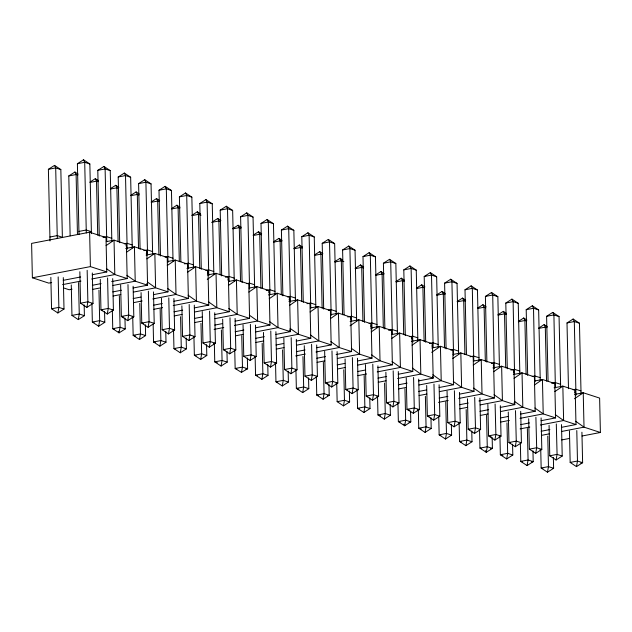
<?xml version="1.0" encoding="UTF-8"?>
<svg xmlns="http://www.w3.org/2000/svg" width="632" height="632" viewBox="0 0 632 632"><rect width="100%" height="100%" fill="white"/><g stroke="black" fill="none" stroke-linecap="round" stroke-linejoin="round"><path stroke-width="0.95" d="M126.092 246.014L126.4 244.173L114.037 240.152L106.295 241.645M146.34 253.566L146.798 250.809L134.434 246.788L125.729 248.463M207.541 273.466L207.999 270.717L195.636 266.696L186.93 268.371M268.892 292.458L269.2 290.617L256.837 286.596L249.095 288.089M289.14 300.01L289.598 297.253L277.235 293.232L268.529 294.907M350.491 318.994L350.8 317.161L338.436 313.14L330.702 314.625M370.739 326.547L371.205 323.797L358.834 319.768L350.128 321.451M411.693 338.902L412.001 337.061L399.637 333.04L391.895 334.533M431.94 346.455L432.407 343.697L420.035 339.676L411.329 341.351M493.292 365.438L493.6 363.605L481.236 359.584L473.502 361.07M513.539 372.991L514.006 370.241L501.634 366.212L492.928 367.895M574.741 392.899L575.207 390.142L562.836 386.12L554.13 387.795M227.923 280.102L228.405 277.353L216.033 273.324L207.328 275.007M50.844 277.322L51.555 308.779L57.867 312.974L58.863 307.373L58.176 276.895M71.266 284.937L71.953 315.415L78.273 319.61L79.261 314.009L78.55 282.551M79.845 271.728L80.564 303.194L86.876 307.389L87.872 301.78L87.161 270.322M91.932 303.376L92.351 322.051L98.671 326.246L99.666 320.645L98.971 290.167M100.275 279.352L100.962 309.83L107.282 314.017L108.27 308.416L107.582 277.938M120.649 285L121.36 316.458L127.68 320.653L128.675 315.052L127.98 284.574M132.728 316.64L133.155 335.323L139.475 339.518L140.462 333.917L139.775 303.439M141.07 292.616L141.766 323.094L148.078 327.289L149.073 321.688L148.378 291.21M153.157 324.263L153.552 341.959L159.872 346.154L160.868 340.545L160.149 309.088M161.452 298.272L162.163 329.73L168.483 333.925L169.471 328.324L168.784 297.846M173.531 329.912L173.958 348.595L180.27 352.782L181.266 347.181L180.57 316.703M181.874 305.888L182.561 336.366L188.881 340.561L189.876 334.96L189.181 304.482M193.929 336.548L194.356 355.224L200.676 359.418L201.663 353.817L200.976 323.339M202.248 311.544L202.967 343.002L209.279 347.197L210.274 341.588L209.579 311.118M214.335 343.184L214.754 361.86L221.074 366.054L222.061 360.453L221.374 329.975M222.669 319.16L223.365 349.638L229.677 353.825L230.672 348.224L229.985 317.746M243.051 324.808L243.762 356.266L250.082 360.461L251.07 354.86L250.383 324.382M255.131 356.448L255.557 375.132L261.869 379.326L262.865 373.725L262.169 343.247M263.473 332.432L264.16 362.902L270.48 367.097L271.476 361.496L270.78 331.018M275.528 363.084L275.955 381.768L282.275 385.962L283.262 380.353L282.575 349.883M283.847 338.081L284.566 369.538L290.878 373.733L291.873 368.132L291.178 337.654M295.934 369.72L296.353 388.404L302.673 392.598L303.668 386.989L302.973 356.519M304.276 345.696L304.964 376.174L311.284 380.369L312.271 374.768L311.584 344.29M316.332 376.356L316.758 395.04L323.07 399.227L324.066 393.625L323.355 362.168M324.651 351.353L325.362 382.81L331.682 387.005L332.677 381.404L331.982 350.926M336.73 382.992L337.156 401.668L343.476 405.863L344.464 400.261L343.776 369.783M345.072 358.968L345.767 389.446L352.079 393.641L353.075 388.032L352.38 357.562M357.135 389.628L357.554 408.304L363.874 412.498L364.862 406.897L364.151 375.44M365.454 364.617L366.165 396.082L372.485 400.269L373.473 394.668L372.785 364.19M377.533 396.264L377.96 414.94L384.272 419.135L385.267 413.533L384.572 383.055M385.875 372.24L386.563 402.71L392.883 406.905L393.87 401.304L393.183 370.826M418.329 409.528L418.755 428.212L425.075 432.407L426.063 426.798L425.376 396.327M426.671 385.504L427.366 415.982L433.678 420.177L434.674 414.576L433.979 384.098M438.758 417.152L439.153 434.848L445.473 439.043L446.469 433.433L445.75 401.976M447.053 391.161L447.764 422.618L454.084 426.813L455.072 421.212L454.384 390.734M459.132 422.8L459.559 441.484L465.871 445.671L466.866 440.07L466.171 409.591M467.475 398.776L468.162 429.254L474.482 433.449L475.477 427.848L474.695 397.362M487.849 404.425L488.568 435.89L494.88 440.085L495.875 434.476L495.101 403.998M499.936 436.072L500.354 454.748L506.674 458.943L507.67 453.342L506.975 422.863M508.27 412.048L508.965 442.526L515.285 446.713L516.273 441.112L515.499 410.634M520.357 443.688L520.76 461.384L527.072 465.579L528.068 459.978L527.349 428.512M528.676 418.684L529.363 449.154L535.683 453.349L536.671 447.748L535.897 417.262M540.731 449.336L541.158 468.02L547.478 472.215L548.465 466.613L547.778 436.135M549.074 425.312L549.769 455.791L556.081 459.985L557.076 454.384L556.302 423.898M569.448 430.969L570.167 462.427L576.479 466.621L577.474 461.02L576.787 430.542M406.25 377.889L406.969 409.346L413.273 413.241L414.276 407.94L413.581 377.462M234.756 350.8L235.159 368.495L241.463 372.382L242.467 367.089L241.748 335.632M106.058 245.627L114.037 240.152L114.811 274.549L127.182 278.57L126.4 244.173M126.455 252.263L134.434 246.788L135.216 281.185L147.58 285.206L146.798 250.809M146.853 258.891L154.832 253.424L167.204 257.445L167.986 291.842L153.481 294.638M167.259 265.527L175.23 260.06L187.601 264.081L188.383 298.478L173.879 301.274M187.657 272.163L195.636 266.696L196.41 301.085L208.781 305.106L207.999 270.717M207.257 279.344L216.033 273.324L216.816 307.721L229.179 311.742L228.405 277.353M248.858 292.071L256.837 286.596L257.611 320.993L269.983 325.014L269.2 290.617M269.256 298.707L277.235 293.232L278.017 327.629L290.38 331.65L289.598 297.253M289.654 305.335L297.632 299.868L310.004 303.889L310.786 338.286L296.282 341.083M310.059 311.971L318.03 306.504L330.402 310.525L331.184 344.922L316.679 347.719M330.457 318.607L338.436 313.14L339.218 347.529L351.582 351.55L350.8 317.161M350.057 325.788L358.834 319.768L359.616 354.165L371.979 358.186L371.205 323.797M371.261 331.879L379.232 326.404L391.603 330.425L392.385 364.822L377.881 367.619M391.658 338.515L399.637 333.04L400.412 367.437L412.783 371.458L412.001 337.061M412.056 345.143L420.035 339.676L420.817 374.073L433.181 378.094L432.407 343.697M431.656 352.332L440.433 346.312L452.804 350.333L453.586 384.73L439.082 387.527M452.86 358.415L460.831 352.948L473.202 356.969L473.984 391.366L459.48 394.155M473.257 365.051L481.236 359.584L482.019 393.973L494.382 397.994L493.6 363.605M493.655 371.687L501.634 366.212L502.416 400.609L514.788 404.63L514.006 370.241M514.061 378.323L522.032 372.848L534.403 376.87L535.186 411.266L520.681 414.063M534.459 384.959L542.438 379.484L554.801 383.505L555.583 417.902L541.079 420.699M554.857 391.587L562.836 386.12L563.618 420.517L575.981 424.538L575.207 390.142M574.464 398.776L583.233 392.756L599.618 398.081L600.4 432.478L582.025 436.017M228.413 285.443L236.431 279.96L248.803 283.981L249.585 318.378L235.08 321.175M191.954 215.259L197.318 211.775L200.478 213.893M50.015 240.95L48.388 169.313L54.526 165.379L60.838 169.574L62.378 237.277L57.236 235.61L49.928 237.016M79 234.369L77.396 163.72L83.527 159.785L89.847 163.98L91.427 233.65M70.144 235.799L68.793 175.941L74.924 172.015L78.084 174.108M99.287 236.099L97.794 170.356L103.932 166.421L110.245 170.616L111.848 241.274M89.957 182.087L95.321 178.651L98.481 180.744M119.693 242.728L118.2 176.992L124.33 173.057L130.65 177.252L132.254 247.902M110.355 188.723L115.719 185.287L118.879 187.38M140.091 249.363L138.598 183.62L144.728 179.693L151.048 183.888L152.652 254.538M130.753 195.359L136.125 191.915L139.277 194.016M160.489 256L158.995 190.256L165.134 186.329L171.446 190.516L173.05 261.174M151.159 201.995L156.523 198.551L159.683 200.652M180.87 261.656L179.401 196.892L185.531 192.958L191.852 197.152L193.447 267.81M171.556 208.623L176.921 205.187L180.081 207.288M201.292 269.272L199.799 203.528L205.929 199.594L212.249 203.788L213.853 274.446M57.867 312.974L64.006 309.048L63.287 277.582M221.69 275.908L220.197 210.164L226.335 206.23L232.647 210.424L234.251 281.082M212.36 221.895L217.724 218.459L220.884 220.552M86.876 307.389L93.015 303.455L92.319 272.977M78.273 319.61L84.404 315.684L84.159 304.869M242.088 282.543L240.602 216.8L246.733 212.865L253.045 217.06L254.649 287.718M107.282 314.017L113.412 310.091L112.701 278.633M98.671 326.246L104.801 322.312L104.556 311.505M262.47 288.192L261 223.428L267.131 219.502L273.451 223.696L275.054 294.346M253.155 235.167L258.52 231.731L261.68 233.824M127.68 320.653L133.81 316.727L133.123 286.249M124.962 318.133L125.207 328.948L119.069 332.882L112.757 328.687L112.33 310.012M282.891 295.808L281.398 230.064L287.528 226.138L293.848 230.332L295.452 300.982M273.553 241.803L278.925 238.359L282.085 240.46M148.078 327.289L154.216 323.355L153.497 291.897M139.475 339.518L145.605 335.584L145.36 324.769M303.289 302.444L301.796 236.7L307.934 232.773L314.246 236.96L315.85 307.618M293.959 248.439L299.323 244.995L302.483 247.096M168.483 333.925L174.614 329.991L173.903 298.533M159.872 346.154L166.003 342.22L165.758 331.405M323.695 309.08L322.202 243.336L328.332 239.402L334.652 243.597L336.256 314.254M314.357 255.067L319.721 251.631L322.881 253.732M188.881 340.561L195.012 336.627L194.3 305.169M180.27 352.782L186.408 348.856L186.156 338.041M344.069 314.736L342.599 249.972L348.73 246.038L355.05 250.233L356.653 320.89M334.755 261.703L340.127 258.267L342.489 259.839M209.279 347.197L215.409 343.263L214.722 312.785M200.676 359.418L206.806 355.492L206.561 344.677M364.49 322.352L362.997 256.608L369.135 252.674L375.447 256.868L377.051 327.526M355.16 268.339L360.524 264.903L363.684 266.996M229.677 353.825L235.815 349.899L235.096 318.441M221.074 366.054L227.204 362.128L226.959 351.313M384.888 328.988L383.403 263.244L389.533 259.31L395.845 263.505L397.449 334.162M375.558 274.975L380.922 271.539L384.082 273.632M250.082 360.461L256.213 356.535L255.502 325.077M405.294 335.616L403.801 269.872L409.931 265.946L416.251 270.141L417.855 340.79M395.956 281.611L401.32 278.175L404.48 280.268M270.48 367.097L276.611 363.171L275.9 331.705M261.869 379.326L268.007 375.392L267.763 364.577M425.692 342.252L424.198 276.508L430.329 272.582L436.649 276.777L438.252 347.426M416.362 288.247L421.726 284.803L424.886 286.904M290.878 373.733L297.016 369.799L296.321 339.329M282.275 385.962L288.405 382.028L288.16 371.213M446.089 348.888L444.596 283.144L450.734 279.218L457.047 283.405L458.65 354.062M436.759 294.883L442.123 291.439L445.284 293.54M311.284 380.369L317.414 376.435L316.703 344.977M302.673 392.598L308.803 388.664L308.558 377.849M466.471 354.544L465.002 289.78L471.132 285.846L477.452 290.041L479.056 360.698M457.157 301.511L462.521 298.075L465.681 300.168M331.682 387.005L337.812 383.071L337.101 351.613M323.07 399.227L329.209 395.3L328.956 384.485M486.893 362.16L485.4 296.416L491.53 292.482L497.85 296.677L499.454 367.334M477.555 308.147L482.927 304.711L486.079 306.804M352.079 393.641L358.218 389.707L357.499 358.249M343.476 405.863L349.607 401.936L349.362 391.121M507.291 368.796L505.798 303.052L511.936 299.118L518.248 303.313L519.852 373.97M497.961 314.783L503.325 311.347L506.485 313.44M372.485 400.269L378.615 396.343L377.92 365.865M363.874 412.498L370.004 408.572L369.76 397.757M527.688 375.424L526.203 309.688L532.334 305.754L538.646 309.949L540.249 380.606M518.359 321.419L523.723 317.983L526.883 320.076M392.883 406.905L399.013 402.979L398.302 371.513M384.272 419.135L390.402 415.2L390.157 404.385M548.07 381.08L546.601 316.316L552.731 312.39L559.051 316.585L560.655 387.234M538.756 328.055L544.128 324.611L547.28 326.712M568.492 388.696L566.999 322.952L573.129 319.026L579.449 323.221L581.053 393.87M433.678 420.177L439.817 416.243L439.098 384.785M425.075 432.407L431.206 428.472L430.961 417.657M454.084 426.813L460.214 422.879L459.519 392.401M445.473 439.043L451.603 435.108L451.359 424.293M474.482 433.449L480.612 429.515L479.901 398.057M465.871 445.671L472.009 441.744L471.764 430.929M494.88 440.085L501.018 436.151L500.323 405.673M515.285 446.713L521.416 442.787L520.697 411.329M506.674 458.943L512.805 455.008L512.56 444.201M535.683 453.349L541.814 449.423L541.103 417.957M527.072 465.579L533.203 461.644L532.958 450.829M556.081 459.985L562.211 456.059L561.5 424.593M547.478 472.215L553.608 468.28L553.363 457.465M576.479 466.621L582.617 462.687L581.922 432.217M232.758 228.547L238.13 225.237L241.282 227.259M241.463 372.382L247.602 368.756L247.357 357.941M413.273 413.241L419.411 409.615L418.724 379.137M470.089 356.772L473.652 356.061L478.985 357.752M491.38 363.226L494.05 362.697L499.383 364.38M510.893 370.044L514.448 369.333L519.788 371.016M532.183 376.498L534.846 375.961L540.186 377.652M551.697 383.316L555.252 382.597L560.584 384.288M48.388 169.313L55.695 167.899L60.838 169.574M77.396 163.72L84.704 162.305L89.847 163.98M68.793 175.941L76.101 174.535L77.815 175.096M97.794 170.356L105.11 168.941L110.245 170.616M90.1 182.403L96.499 181.171L98.213 181.724M118.2 176.992L125.507 175.578L130.65 177.252M110.505 189.039L116.896 187.807L118.611 188.36M138.598 183.62L145.905 182.214L151.048 183.888M130.903 195.675L137.302 194.443L139.016 194.996M158.995 190.256L166.311 188.85L171.446 190.516M151.301 202.311L157.7 201.079L159.414 201.632M179.401 196.892L186.709 195.486L191.852 197.152M171.707 208.939L178.098 207.707L179.812 208.268M199.799 203.528L207.106 202.121L212.249 203.788M78.937 231.423L86.244 230.016L91.387 231.683M92.28 274.73L106.784 271.934L106.002 237.545L89.618 232.213L31.6 243.399L32.382 277.788L48.767 283.12L51.666 282.559M192.104 215.575L198.503 214.343L201.071 215.18M220.197 210.164L227.504 208.75L232.647 210.424M102.992 237.356L106.642 236.652L111.785 238.319M211.594 222.385L218.901 220.979L220.615 221.54M240.602 216.8L247.91 215.386L253.045 217.06M124.306 243.81L127.04 243.28L132.183 244.955M232.908 228.847L239.299 227.615L241.013 228.168M261 223.428L268.308 222.022L273.451 223.696M143.788 250.627L147.446 249.917L152.581 251.591M146.134 255.099L154.832 253.424L155.614 287.821L167.986 291.842M32.382 277.788L90.4 266.609L106.784 271.934M253.306 235.483L259.697 234.251L261.411 234.804M281.398 230.064L288.706 228.658L293.848 230.332M165.102 257.082L167.843 256.553L172.986 258.227M63.271 280.324L80.675 276.966M167.496 261.545L175.23 260.06L176.012 294.449L188.383 298.478M273.703 242.119L280.102 240.887L281.817 241.44M301.796 236.7L309.111 235.294L314.246 236.96M62.6 284.613L80.967 281.074M91.608 279.02L114.811 274.549L106.453 268.647M184.591 263.892L188.241 263.188L193.384 264.863M72.064 289.195L69.165 289.756L63.864 288.026M92.375 285.277L101.073 283.602M111.714 281.556L127.182 278.57M294.101 248.755L300.5 247.515L302.215 248.076M322.202 243.336L329.509 241.93L334.652 243.597M92.667 289.385L100.401 287.892M112.97 285.467L135.216 281.185L126.85 275.283M205.906 270.354L208.647 269.825L213.782 271.499M112.773 291.913L121.47 290.238M133.076 288.002L147.58 285.206L146.845 283.46M314.507 255.383L320.898 254.151L322.612 254.712M342.599 249.972L349.907 248.566L355.05 250.233M113.065 296.021L120.807 294.528M133.376 292.103L155.614 287.821L147.256 281.912M51.555 308.779L58.863 307.373L64.006 309.048M80.564 303.194L87.872 301.78L93.015 303.455M225.387 277.164L229.045 276.461L234.188 278.127M133.17 298.549L140.904 297.056M228.697 281.453L236.431 279.96L237.213 314.357L249.585 318.378M334.905 262.019L341.304 260.787L343.871 261.624M362.997 256.608L370.312 255.194L375.447 256.868M133.47 302.657L142.168 300.974M152.81 298.928L176.012 294.449L167.654 288.548M71.953 315.415L79.261 314.009L84.404 315.684M246.701 283.618L249.443 283.097L254.585 284.763M153.568 305.185L162.274 303.51M355.303 268.655L361.702 267.423L363.416 267.984M383.403 263.244L390.71 261.83L395.845 263.505M153.868 309.285L162.574 307.61M173.208 305.564L196.41 301.085L188.052 295.183M266.19 290.436L269.848 289.725L274.983 291.399M131.985 317.074L133.81 316.727L128.675 315.052L121.36 316.458L123.935 317.296M173.974 311.821L182.672 310.138M194.277 307.903L208.781 305.106M375.708 275.291L382.099 274.059L383.814 274.612M403.801 269.872L411.108 268.466L416.251 270.141M174.266 315.921L182 314.428M194.577 312.01L216.816 307.721L208.457 301.82M287.505 296.89L290.246 296.361L295.381 298.035M194.372 318.457L202.106 316.964M214.675 314.538L229.179 311.742M288.935 301.543L297.632 299.868L298.415 334.265L310.786 338.286M396.106 281.927L402.497 280.695L404.211 281.248M424.198 276.508L431.506 275.102L436.649 276.777M194.672 322.557L202.406 321.064M214.975 318.647L237.213 314.357L228.816 308.463M162.163 329.73L169.471 328.324L174.614 329.991L172.789 330.346M306.994 303.7L310.644 302.997L315.787 304.671M214.769 325.093L222.511 323.6M310.296 307.989L318.03 306.504L318.812 340.893L331.184 344.922M416.504 288.563L422.903 287.331L424.617 287.884M444.596 283.144L451.912 281.738L457.047 283.405M214.098 329.383L223.768 327.518M234.409 325.464L257.611 320.993L249.253 315.092M182.561 336.366L189.876 334.96L195.012 336.627M328.3 310.162L331.042 309.633L336.185 311.307M235.175 331.721L243.873 330.046M255.478 327.81L269.983 325.014M436.902 295.199L443.301 293.959L445.015 294.52M465.002 289.78L472.309 288.374L477.452 290.041M235.467 335.829L243.202 334.336M255.77 331.911L278.017 327.629L269.651 321.728M202.967 343.002L210.274 341.588L215.409 343.263L213.584 343.618M347.79 316.972L351.447 316.269L356.582 317.935M255.573 338.357L264.279 336.682M275.876 334.447L290.38 331.65L289.646 329.904M457.307 301.827L463.698 300.595L465.413 301.156M485.4 296.416L492.707 295.01L497.85 296.677M255.865 342.465L263.607 340.972M276.176 338.547L298.415 334.265L290.056 328.356M369.104 323.434L371.845 322.905L376.988 324.572M275.971 344.993L283.705 343.5M370.534 328.087L379.232 326.404L380.014 360.801L392.385 364.822M477.705 308.463L484.104 307.231L485.811 307.792M505.798 303.052L513.113 301.638L518.248 303.313M276.271 349.093L284.005 347.608M296.574 345.183L318.812 340.893L310.454 334.992M243.762 356.266L251.07 354.86L256.213 356.535L254.388 356.882M388.593 330.244L392.243 329.541L397.386 331.208M296.376 351.629L305.074 349.954M498.103 315.099L504.502 313.867L506.216 314.428M526.203 309.688L533.511 308.274L538.646 309.949M295.705 355.919L305.375 354.054M316.008 352L339.218 347.529L330.852 341.628M264.16 362.902L271.476 361.496L276.611 363.171L274.786 363.519M409.907 336.698L412.649 336.169L417.784 337.844M245.777 369.112L247.602 368.756L242.467 367.089L235.159 368.495L236.866 369.056M316.774 358.265L325.472 356.582M336.113 354.536L351.582 351.55M518.509 321.735L524.9 320.503L526.614 321.056M546.601 316.316L553.909 314.91L559.051 316.585M317.067 362.365L324.801 360.872M337.377 358.455L359.616 354.165L351.258 348.264M284.566 369.538L291.873 368.132L297.016 369.799L295.183 370.155M429.389 343.508L433.046 342.805L438.189 344.48M337.172 364.901L344.906 363.408M357.475 360.983L371.979 358.186M431.735 347.987L440.433 346.312L441.215 380.709L453.586 384.73M538.906 328.371L545.298 327.139L547.012 327.692M566.999 322.952L574.306 321.546L579.449 323.221M337.472 369.001L345.206 367.508M357.775 365.091L380.014 360.801L371.656 354.9M304.964 376.174L312.271 374.768L317.414 376.435M450.703 349.97L453.444 349.441L458.587 351.115M357.57 371.537L365.312 370.044M453.097 354.433L460.831 352.948L461.613 387.337L473.984 391.366M357.87 375.637L366.568 373.962M377.209 371.908L400.412 367.437L392.053 361.536M335.987 383.427L337.812 383.071L332.677 381.404L325.362 382.81L327.937 383.648M377.976 378.165L386.673 376.49M398.279 374.255L412.783 371.458M378.268 382.273L386.002 380.78M397.607 378.544L420.817 374.073L412.451 368.172M327.376 395.648L329.209 395.3L324.066 393.625L316.758 395.04L318.473 395.593M356.385 390.062L358.218 389.707L353.075 388.032L345.767 389.446L347.482 389.999M398.373 384.801L407.079 383.126M418.676 380.891L433.181 378.094L432.446 376.348M398.666 388.909L406.408 387.416M418.977 384.991L441.215 380.709L432.857 374.8M337.156 401.668L344.464 400.261L349.607 401.936M376.783 396.691L378.615 396.343L373.473 394.668L366.165 396.082L367.879 396.635M418.771 391.437L426.505 389.944M513.334 374.531L522.032 372.848L522.814 407.245L535.186 411.266M419.071 395.537L426.805 394.052M439.374 391.627L461.613 387.337L453.255 381.436M439.177 398.073L447.875 396.398M534.696 380.978L542.438 379.484L543.212 413.881L555.583 417.902M438.505 402.363L448.175 400.498M458.808 398.444L482.019 393.973L473.652 388.072M417.586 409.963L419.411 409.615L414.276 407.94L406.969 409.346L409.536 410.184M459.575 404.709L468.273 403.026M478.914 400.98L494.382 397.994M459.867 408.809L467.609 407.316M480.178 404.899L502.416 400.609L494.058 394.708M573.106 389.778L575.847 389.249L580.99 390.924M408.975 422.192L410.808 421.836L410.563 411.021M479.972 411.345L488.678 409.662M500.283 407.427L514.788 404.63L514.045 402.884M574.535 394.431L583.233 392.756L584.015 427.153L600.4 432.478M480.273 415.445L488.007 413.952M500.576 411.535L522.814 407.245L514.456 401.344M447.764 422.618L455.072 421.212L460.214 422.879M500.37 417.973L508.112 416.488M500.67 422.081L509.376 420.406M520.01 418.352L543.212 413.881L534.854 407.98M520.776 424.609L529.474 422.934M520.104 428.899L529.774 427.034M540.407 424.988L563.618 420.517L555.259 414.608M499.185 436.507L501.018 436.151L495.875 434.476L488.568 435.89L491.135 436.728M541.174 431.245L549.88 429.57M561.477 427.335L575.981 424.538M541.474 435.353L549.208 433.86M561.777 431.435L584.015 427.153L575.657 421.244M490.582 448.728L492.407 448.38L492.162 437.565M561.722 439.935L569.456 438.442M529.363 449.154L536.671 447.748L541.814 449.423L539.989 449.771M549.769 455.791L557.076 454.384L562.211 456.059M531.378 462L533.203 461.644L528.068 459.978L520.76 461.384L522.466 461.945M570.167 462.427L577.474 461.02L582.617 462.687L580.784 463.043M113.412 310.091L108.27 308.416L100.962 309.83L102.676 310.383M154.216 323.355L149.073 321.688L141.766 323.094L143.48 323.655M235.815 349.899L230.672 348.224L223.365 349.638L225.079 350.191M399.013 402.979L393.87 401.304L386.563 402.71L388.277 403.271M439.817 416.243L434.674 414.576L427.366 415.982L429.081 416.543M480.612 429.515L475.477 427.848L468.162 429.254L469.876 429.807M521.416 442.787L516.273 441.112L508.965 442.526L510.68 443.079M104.801 322.312L99.666 320.645L92.351 322.051L94.065 322.612M125.207 328.948L120.064 327.281L112.757 328.687L114.471 329.248M145.605 335.584L140.462 333.917L133.155 335.323L135.722 336.161M166.003 342.22L160.868 340.545L153.552 341.959L155.267 342.512M186.408 348.856L181.266 347.181L173.958 348.595L175.672 349.148M206.806 355.492L201.663 353.817L194.356 355.224L196.07 355.784M227.204 362.128L222.061 360.453L214.754 361.86L217.329 362.697M268.007 375.392L262.865 373.725L255.557 375.132L257.271 375.692M288.405 382.028L283.262 380.353L275.955 381.768L277.669 382.32M308.803 388.664L303.668 386.989L296.353 388.404L298.928 389.233M370.004 408.572L364.862 406.897L357.554 408.304L359.268 408.864M390.402 415.2L385.267 413.533L377.96 414.94L380.527 415.777M431.206 428.472L426.063 426.798L418.755 428.212L421.323 429.049M451.603 435.108L446.469 433.433L439.153 434.848L440.867 435.401M472.009 441.744L466.866 440.07L459.559 441.484L461.273 442.037M512.805 455.008L507.67 453.342L500.354 454.748L502.93 455.585M553.608 468.28L548.465 466.613L541.158 468.02L542.872 468.573M400.072 422.129L398.358 421.576L397.931 402.892M481.671 448.673L479.957 448.112L479.53 429.436M238.13 225.237L239.299 227.615L240.523 281.58M573.129 319.026L574.306 321.546L575.981 395.15M552.731 312.39L553.909 314.91L555.378 387.519M544.128 324.611L545.298 327.139L546.53 381.104M532.334 305.754L533.511 308.274L534.996 381.862M523.723 317.983L524.9 320.503L526.124 374.468M511.936 299.118L513.113 301.638L514.574 374.247M503.325 311.347L504.502 313.867L505.726 367.832M491.53 292.482L492.707 295.01L494.2 368.598M482.927 304.711L484.104 307.231L485.329 361.204M471.132 285.846L472.309 288.374L473.771 360.975M462.521 298.075L463.698 300.595L464.923 354.568M450.734 279.218L451.912 281.738L453.579 355.342M442.123 291.439L443.301 293.959L444.525 347.932M430.329 272.582L431.506 275.102L433.157 347.726M421.726 284.803L422.903 287.331L424.127 341.296M409.931 265.946L411.108 268.466L412.783 342.07M485.487 450.624L486.277 452.307L492.407 448.38L487.264 446.706L479.957 448.112L486.277 452.307L487.264 446.706L486.553 415.248M401.32 278.175L402.497 280.695L403.722 334.66M389.533 259.31L390.71 261.83L392.353 334.454M380.922 271.539L382.099 274.059L383.324 328.024M369.135 252.674L370.312 255.194L371.979 328.798M360.524 264.903L361.702 267.423L362.926 321.388M348.73 246.038L349.907 248.566L351.558 321.182M340.127 258.267L341.304 260.787L342.528 314.76M328.332 239.402L329.509 241.93L331.176 315.534M403.888 424.088L404.67 425.771L410.808 421.836L405.665 420.169L398.358 421.576L404.67 425.771L405.665 420.169L404.954 388.704M319.721 251.631L320.898 254.151L322.123 308.124M307.934 232.773L309.111 235.294L310.754 307.91M299.323 244.995L300.5 247.515L301.725 301.488M287.528 226.138L288.706 228.658L290.38 302.262M278.925 238.359L280.102 240.887L281.327 294.852M267.131 219.502L268.308 222.022L269.959 294.646M258.52 231.731L259.697 234.251L260.921 288.216M246.733 212.865L247.91 215.386L249.577 288.99M226.335 206.23L227.504 208.75L229.155 281.374M217.724 218.459L218.901 220.979L220.126 274.944M205.929 199.594L207.106 202.121L208.781 275.726M185.531 192.958L186.709 195.486L188.352 268.102M176.921 205.187L178.098 207.707L179.322 261.68M165.134 186.329L166.311 188.85L167.978 262.454M156.523 198.551L157.7 201.079L158.924 255.044M144.728 179.693L145.905 182.214L147.556 254.838M136.125 191.915L137.302 194.443L138.526 248.408M124.33 173.057L125.507 175.578L127.174 249.182M115.719 185.287L116.896 187.807L118.121 241.772M103.932 166.421L105.11 168.941L106.753 241.566M95.321 178.651L96.499 181.171L97.723 235.136M83.527 159.785L84.704 162.305L86.308 232.963M74.924 172.015L76.101 174.535L77.46 234.393M54.526 165.379L55.695 167.899L57.299 238.556M118.287 331.2L119.069 332.882L120.064 327.281L119.353 295.815M197.318 211.775L198.503 214.343L199.728 268.316M89.618 232.213L90.4 266.609"/></g></svg>
